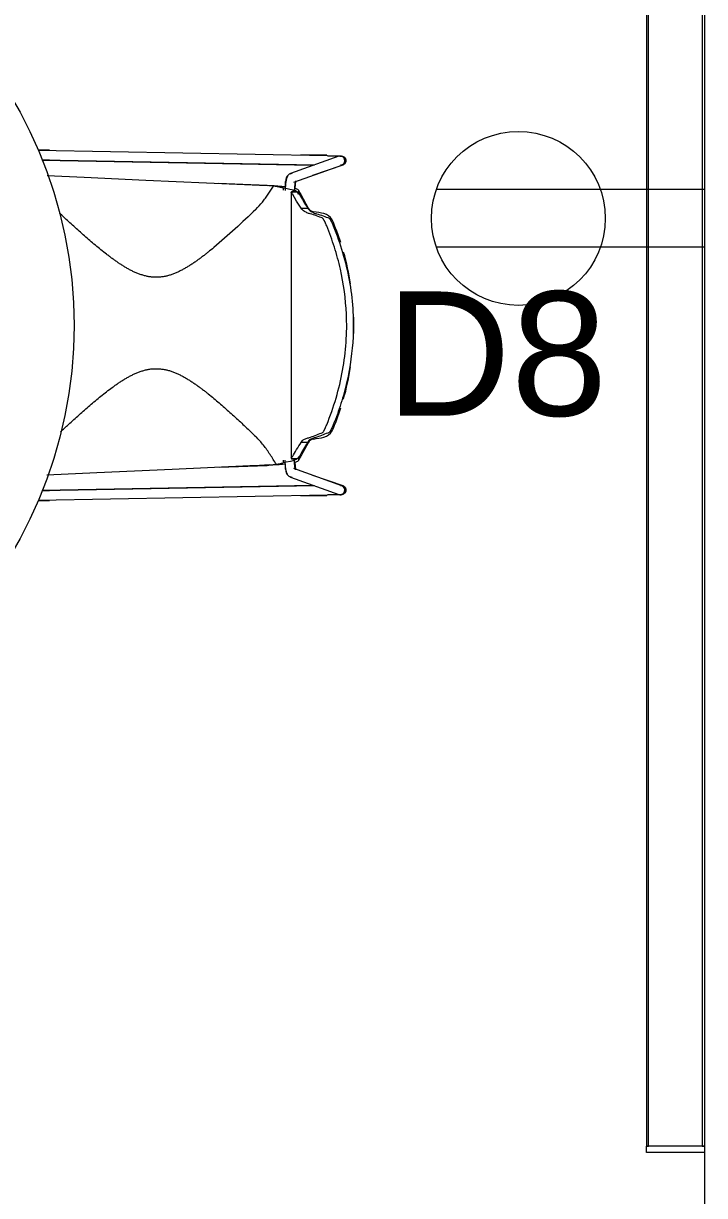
# Model space of a CAD drawing. Header units: inches. Extents: x 1135 to 11974, y 1600 to 2477.
# Drawn here: x 1408 to 1449.2, y 2028.1 to 2098.9 of the extents above; entities that cross this region are included whole.
import ezdxf

# ---------------------------------------------------------------- set-up
doc = ezdxf.new("R2010")
doc.units = ezdxf.units.IN
doc.header["$MEASUREMENT"] = 0
for name, color, linetype, lineweight in [('A-ANNO-NOTE', 4, 'Continuous', 9), ('A-WALL', 47, 'Continuous', 13), ('E-LITE-EQPM', 4, 'Continuous', 9), ('E-LITE-EQPM-IDEN', 8, 'Continuous', 9), ('I-FURN', 47, 'Continuous', 9)]:
    doc.layers.add(name, color=color, linetype=linetype, lineweight=lineweight)
doc.styles.add('Arial_2', font='arial.ttf', dxfattribs={"height": 7.5})

# ---------------------------------------------------------------- blocks, each defined once
blk = doc.blocks.new('Combo - Work Table Chairs - Seats 5 - 4-6 Diameter - Combo - Work Table Chairs - Seats 5 - 4-6 Diameter-4124620-MEZ - Tel_Data_Elec Plan')
at = {"layer": 'I-FURN'}
for p, q in [((-10.49, -23.743), (-10.49, -24.428)), ((-10.473, -23.751), (-10.151, -41.227)), ((-9.605, -40.463), (-9.908, -23.977)), ((-9.905, -24.372), (-9.905, -23.978)), ((-9.878, -23.987), (-9.878, -24.428)), ((-9.871, -23.99), (-9.871, -24.428)), ((-9.857, -23.994), (-9.557, -40.328)), ((9.724, -40.328), (10.024, -23.994)), ((10.075, -23.977), (9.772, -40.463)), ((10.038, -24.428), (10.038, -23.99)), ((10.045, -24.428), (10.045, -23.987)), ((10.071, -23.978), (10.071, -24.372)), ((10.318, -41.227), (10.639, -23.751)), ((10.657, -24.428), (10.657, -23.743)), ((-10.456, -24.428), (-10.49, -24.428)), ((-9.878, -24.428), (-9.905, -24.428)), ((-9.871, -24.428), (-9.878, -24.428)), ((10.045, -24.428), (10.038, -24.428)), ((10.071, -24.428), (10.045, -24.428)), ((10.657, -24.428), (10.623, -24.428)), ((8.532, -37.578), (8.651, -34.645)), ((-8.482, -34.691), (-8.365, -37.578)), ((-8.365, -37.578), (-8.345, -37.684)), ((8.509, -37.701), (8.532, -37.578)), ((-8.604, -38.691), (-8.276, -38.691)), ((-8.058, -38.547), (-8.216, -38.547)), ((8.375, -38.547), (8.235, -38.547)), ((8.443, -38.691), (8.771, -38.691)), ((-10.195, -39.605), (-10.195, -41.182)), ((-9.083, -38.998), (-10.122, -41.908)), ((-9.609, -39.605), (-9.583, -39.605)), ((-9.609, -40.423), (-9.609, -39.605)), ((-9.595, -42.097), (-8.555, -39.187)), ((-9.583, -39.605), (-9.576, -39.605)), ((-9.583, -39.605), (-9.583, -40.402)), ((-9.576, -39.605), (-9.576, -40.382)), ((-9.099, -39.089), (-9.077, -39.028)), ((-8.193, -39.247), (-8.6, -39.297)), ((-8.055, -39.233), (-7.982, -39.233)), ((-7.982, -39.098), (-7.982, -39.321)), ((-7.96, -39.392), (-7.982, -39.321)), ((-7.982, -39.321), (-7.978, -39.353)), ((-7.975, -39.331), (-7.974, -39.108)), ((-7.94, -39.42), (-7.96, -39.392)), ((8.073, -39.026), (-7.909, -39.026)), ((-6.997, -40.057), (-7.808, -39.608)), ((7.975, -39.608), (7.164, -40.057)), ((7.995, -39.446), (8.056, -39.446)), ((8.137, -39.404), (8.114, -39.436)), ((8.157, -39.107), (8.141, -39.127)), ((8.157, -39.345), (8.157, -39.109)), ((8.157, -39.233), (8.222, -39.233)), ((8.767, -39.297), (8.36, -39.247)), ((8.722, -39.187), (9.76, -42.091)), ((9.244, -39.028), (9.266, -39.089)), ((10.287, -41.903), (9.249, -38.998)), ((9.743, -39.605), (9.75, -39.605)), ((9.743, -40.382), (9.743, -39.605)), ((9.75, -39.605), (9.776, -39.605)), ((9.75, -40.402), (9.75, -39.605)), ((9.776, -39.605), (9.776, -40.423)), ((10.361, -41.182), (10.361, -39.605)), ((-8.958, -40.312), (-9.589, -42.143)), ((-6.981, -40.031), (-6.981, -39.64)), ((7.148, -39.637), (7.148, -40.041)), ((9.756, -42.143), (9.125, -40.312)), ((-10.161, -40.529), (-10.161, -41.182)), ((10.328, -41.182), (10.328, -40.529)), ((-10.161, -41.182), (-10.195, -41.182)), ((-10.148, -41.472), (-10.152, -41.227)), ((10.319, -41.227), (10.314, -41.472)), ((10.361, -41.182), (10.328, -41.182)), ((-10.137, -42.057), (-10.138, -42)), ((-10.137, -42.008), (-10.136, -42.042)), ((10.303, -42.042), (10.304, -42.008)), ((10.305, -42), (10.304, -42.057))]:
    blk.add_line(p, q, dxfattribs=at)
at = {"layer": 'I-FURN', "flags": 128}
for points in [[(-8.398, -36.533), (-8.612, -31.851), (-8.821, -27.302), (-8.959, -24.281)], [(9.126, -24.286), (9.023, -26.529), (8.852, -30.264)], [(8.852, -30.264), (8.685, -33.919), (8.517, -37.578)], [(-8.344, -37.707), (-8.371, -37.12), (-8.398, -36.533)], [(-8.365, -37.578), (-8.36, -37.578), (-8.348, -37.578)], [(8.518, -37.578), (8.528, -37.578), (8.532, -37.578)], [(-9.083, -38.998), (-9.06, -38.949), (-9.034, -38.909), (-9.007, -38.878), (-8.98, -38.854), (-8.955, -38.834), (-8.93, -38.818), (-8.907, -38.805), (-8.884, -38.793), (-8.861, -38.783), (-8.839, -38.774), (-8.816, -38.765), (-8.793, -38.758), (-8.77, -38.751), (-8.746, -38.744), (-8.723, -38.738), (-8.698, -38.732), (-8.673, -38.727), (-8.647, -38.722), (-8.621, -38.717), (-8.595, -38.712), (-8.567, -38.708), (-8.539, -38.704), (-8.511, -38.7), (-8.482, -38.696), (-8.453, -38.693), (-8.423, -38.69), (-8.392, -38.687), (-8.362, -38.685), (-8.331, -38.682), (-8.299, -38.68), (-8.267, -38.678), (-8.235, -38.677), (-8.203, -38.676), (-8.17, -38.675), (-8.138, -38.674), (-8.105, -38.673), (-8.072, -38.673), (-8.055, -38.673)], [(-8.188, -38.547), (-8.156, -38.725), (-8.105, -38.986), (-8.065, -39.152), (-7.999, -39.337), (-7.941, -39.413), (-7.938, -39.416)], [(8.124, -39.419), (8.195, -39.303), (8.236, -39.174), (8.287, -38.946), (8.317, -38.789), (8.357, -38.556)], [(9.249, -38.998), (9.227, -38.949), (9.201, -38.909), (9.174, -38.878), (9.147, -38.854), (9.122, -38.834), (9.097, -38.818), (9.074, -38.805), (9.051, -38.793), (9.028, -38.783), (9.005, -38.774), (8.983, -38.765), (8.96, -38.758), (8.937, -38.751), (8.913, -38.744), (8.889, -38.738), (8.865, -38.732), (8.84, -38.727), (8.814, -38.722), (8.788, -38.717), (8.761, -38.712), (8.734, -38.708), (8.706, -38.704), (8.678, -38.7), (8.649, -38.696), (8.62, -38.693), (8.59, -38.69), (8.559, -38.687), (8.529, -38.685), (8.497, -38.682), (8.466, -38.68), (8.434, -38.678), (8.402, -38.677), (8.37, -38.676), (8.337, -38.675), (8.305, -38.674), (8.272, -38.673), (8.239, -38.673), (8.222, -38.673)], [(-8.643, -39.299), (-8.642, -39.298), (-8.638, -39.297), (-8.632, -39.294), (-8.624, -39.292), (-8.615, -39.289), (-8.603, -39.286), (-8.591, -39.282), (-8.576, -39.279), (-8.561, -39.275), (-8.544, -39.272), (-8.526, -39.268), (-8.507, -39.265), (-8.487, -39.262), (-8.466, -39.259), (-8.444, -39.256), (-8.421, -39.253), (-8.397, -39.25), (-8.373, -39.248), (-8.348, -39.245), (-8.323, -39.243), (-8.296, -39.241), (-8.27, -39.239), (-8.243, -39.238), (-8.216, -39.237), (-8.188, -39.235), (-8.16, -39.234), (-8.132, -39.234), (-8.104, -39.233), (-8.075, -39.233), (-8.055, -39.233)], [(-7.982, -39.097), (-7.96, -39.047), (-7.909, -39.026)], [(-7.909, -39.026), (-7.928, -39.029), (-7.946, -39.036), (-7.961, -39.047), (-7.972, -39.062), (-7.979, -39.08), (-7.982, -39.098)], [(-7.785, -39.554), (-7.818, -39.535), (-7.851, -39.511), (-7.884, -39.484), (-7.917, -39.45), (-7.948, -39.407), (-7.975, -39.331)], [(-7.974, -39.108), (-7.958, -39.082), (-7.94, -39.078), (-7.922, -39.079), (-7.904, -39.082), (-7.886, -39.088)], [(7.148, -39.637), (7.576, -39.363), (8.011, -39.111)], [(8.02, -39.521), (8.005, -39.53), (7.99, -39.538)], [(8.011, -39.111), (8.015, -39.109), (8.02, -39.106)], [(8.053, -39.092), (8.071, -39.088), (8.088, -39.086), (8.107, -39.088), (8.126, -39.096), (8.141, -39.127)], [(8.157, -39.345), (8.127, -39.416), (8.056, -39.446)], [(8.056, -39.446), (8.082, -39.442), (8.106, -39.432)], [(8.073, -39.026), (8.132, -39.05), (8.157, -39.107)], [(8.157, -39.109), (8.154, -39.088), (8.145, -39.068), (8.132, -39.051), (8.115, -39.037), (8.095, -39.029), (8.073, -39.026)], [(8.124, -39.419), (8.127, -39.416), (8.143, -39.395), (8.153, -39.371), (8.157, -39.345)], [(8.141, -39.127), (8.142, -39.246), (8.143, -39.364)], [(8.81, -39.299), (8.809, -39.298), (8.805, -39.297), (8.799, -39.294), (8.791, -39.292), (8.782, -39.289), (8.77, -39.286), (8.757, -39.282), (8.743, -39.279), (8.728, -39.275), (8.711, -39.272), (8.693, -39.268), (8.674, -39.265), (8.654, -39.262), (8.632, -39.259), (8.611, -39.256), (8.588, -39.253), (8.564, -39.25), (8.54, -39.248), (8.515, -39.245), (8.489, -39.243), (8.463, -39.241), (8.437, -39.239), (8.41, -39.238), (8.382, -39.237), (8.355, -39.235), (8.327, -39.234), (8.299, -39.234), (8.27, -39.233), (8.242, -39.233), (8.222, -39.233)], [(-10.136, -42.061), (-10.136, -42.06), (-10.136, -42.058), (-10.136, -42.055), (-10.136, -42.05), (-10.136, -42.044), (-10.136, -42.037), (-10.137, -42.028), (-10.137, -42.018), (-10.137, -42.007), (-10.137, -41.995), (-10.137, -41.981), (-10.138, -41.966), (-10.138, -41.95), (-10.138, -41.933), (-10.139, -41.915), (-10.139, -41.896), (-10.139, -41.875), (-10.14, -41.854), (-10.14, -41.831), (-10.141, -41.808), (-10.141, -41.783), (-10.142, -41.758), (-10.142, -41.732), (-10.142, -41.705), (-10.143, -41.677), (-10.144, -41.649), (-10.144, -41.62), (-10.145, -41.59), (-10.145, -41.56), (-10.146, -41.529), (-10.146, -41.498), (-10.147, -41.466), (-10.147, -41.434), (-10.148, -41.401), (-10.149, -41.369), (-10.149, -41.336), (-10.15, -41.303), (-10.15, -41.269), (-10.151, -41.236), (-10.151, -41.227)], [(10.318, -41.227), (10.318, -41.26), (10.317, -41.294), (10.316, -41.327), (10.316, -41.36), (10.315, -41.393), (10.314, -41.425), (10.314, -41.457), (10.313, -41.489), (10.313, -41.521), (10.312, -41.552), (10.312, -41.582), (10.311, -41.612), (10.311, -41.641), (10.31, -41.67), (10.309, -41.698), (10.309, -41.725), (10.308, -41.751), (10.308, -41.777), (10.308, -41.801), (10.307, -41.825), (10.307, -41.848), (10.306, -41.87), (10.306, -41.89), (10.306, -41.91), (10.305, -41.928), (10.305, -41.946), (10.305, -41.962), (10.304, -41.977), (10.304, -41.991), (10.304, -42.004), (10.304, -42.015), (10.303, -42.026), (10.303, -42.035), (10.303, -42.042), (10.303, -42.048), (10.303, -42.053), (10.303, -42.057), (10.303, -42.06), (10.303, -42.061)], [(-10.136, -42.042), (-10.136, -42.049), (-10.136, -42.054), (-10.136, -42.057), (-10.136, -42.06), (-10.136, -42.061)], [(-9.576, -42.05), (-9.576, -42.062), (-9.577, -42.073), (-9.577, -42.084), (-9.579, -42.095), (-9.581, -42.106), (-9.583, -42.117), (-9.586, -42.128), (-9.589, -42.139), (-9.592, -42.149), (-9.596, -42.16), (-9.601, -42.17), (-9.605, -42.18), (-9.61, -42.19), (-9.616, -42.2), (-9.622, -42.209), (-9.628, -42.219), (-9.635, -42.227), (-9.642, -42.236), (-9.65, -42.245), (-9.657, -42.253), (-9.665, -42.26), (-9.674, -42.268), (-9.682, -42.275), (-9.691, -42.282), (-9.7, -42.288), (-9.71, -42.294), (-9.72, -42.3), (-9.729, -42.305), (-9.739, -42.31), (-9.75, -42.315), (-9.76, -42.319), (-9.771, -42.322), (-9.782, -42.325), (-9.792, -42.328), (-9.803, -42.33), (-9.814, -42.332), (-9.825, -42.334), (-9.837, -42.335), (-9.848, -42.335), (-9.859, -42.335), (-9.87, -42.335), (-9.881, -42.334), (-9.893, -42.333), (-9.904, -42.331), (-9.915, -42.329), (-9.925, -42.327), (-9.936, -42.324), (-9.947, -42.32), (-9.957, -42.316), (-9.968, -42.312), (-9.978, -42.307), (-9.988, -42.302), (-9.998, -42.297), (-10.007, -42.291), (-10.017, -42.285), (-10.026, -42.278), (-10.034, -42.271), (-10.043, -42.264), (-10.051, -42.256), (-10.059, -42.248), (-10.067, -42.24), (-10.074, -42.232), (-10.081, -42.223), (-10.087, -42.214), (-10.093, -42.204), (-10.099, -42.195), (-10.104, -42.185), (-10.109, -42.175), (-10.114, -42.164), (-10.118, -42.154), (-10.122, -42.144), (-10.125, -42.133), (-10.128, -42.122), (-10.13, -42.111), (-10.132, -42.1), (-10.134, -42.089), (-10.135, -42.078), (-10.136, -42.067), (-10.136, -42.061)], [(-9.577, -42.005), (-9.577, -42.015), (-9.577, -42.024), (-9.576, -42.032), (-9.576, -42.038), (-9.576, -42.043), (-9.576, -42.047), (-9.576, -42.049), (-9.576, -42.05)], [(-9.576, -42.05), (-9.576, -42.05), (-9.576, -42.048), (-9.576, -42.044), (-9.576, -42.04), (-9.576, -42.034), (-9.576, -42.032)], [(9.743, -42.05), (9.743, -42.05), (9.743, -42.048), (9.743, -42.044), (9.743, -42.04), (9.743, -42.034), (9.743, -42.026), (9.743, -42.018), (9.744, -42.008)], [(9.743, -42.032), (9.743, -42.038), (9.743, -42.043), (9.743, -42.047), (9.743, -42.049), (9.743, -42.05)], [(10.303, -42.061), (10.302, -42.072), (10.301, -42.083), (10.3, -42.094), (10.298, -42.105), (10.296, -42.116), (10.294, -42.127), (10.29, -42.138), (10.287, -42.148), (10.283, -42.159), (10.279, -42.169), (10.274, -42.179), (10.269, -42.189), (10.263, -42.199), (10.257, -42.209), (10.251, -42.218), (10.244, -42.227), (10.237, -42.236), (10.23, -42.244), (10.222, -42.252), (10.214, -42.26), (10.206, -42.267), (10.197, -42.275), (10.188, -42.281), (10.179, -42.288), (10.17, -42.294), (10.16, -42.3), (10.15, -42.305), (10.14, -42.31), (10.13, -42.314), (10.119, -42.318), (10.109, -42.322), (10.098, -42.325), (10.087, -42.328), (10.076, -42.33), (10.065, -42.332), (10.054, -42.334), (10.043, -42.335), (10.032, -42.335), (10.021, -42.335), (10.01, -42.335), (9.998, -42.334), (9.987, -42.333), (9.976, -42.332), (9.965, -42.329), (9.954, -42.327), (9.943, -42.324), (9.933, -42.321), (9.922, -42.317), (9.912, -42.313), (9.902, -42.308), (9.892, -42.303), (9.882, -42.297), (9.872, -42.292), (9.863, -42.285), (9.854, -42.279), (9.845, -42.272), (9.837, -42.265), (9.828, -42.257), (9.821, -42.249), (9.813, -42.241), (9.806, -42.232), (9.799, -42.223), (9.792, -42.214), (9.786, -42.205), (9.78, -42.195), (9.775, -42.186), (9.77, -42.176), (9.765, -42.165), (9.761, -42.155), (9.757, -42.144), (9.754, -42.134), (9.751, -42.123), (9.749, -42.112), (9.747, -42.101), (9.745, -42.09), (9.744, -42.079), (9.743, -42.068), (9.743, -42.056), (9.743, -42.05)], [(10.303, -42.061), (10.303, -42.06), (10.303, -42.058), (10.303, -42.055), (10.303, -42.05), (10.303, -42.044), (10.303, -42.042)]]:
    blk.add_lwpolyline(points, dxfattribs=at)
at = {"layer": 'I-FURN'}
blk.add_circle((0.083, 1.083), 27, dxfattribs=at)
for centre, radius, start, end in [((22.687, -36.066), 31.074, 183.41401, 184.85093), ((-22.52, -36.066), 31.074, 355.14907, 356.85626), ((-8.604, -39.191), 0.5, 90, 141.12837), ((8.771, -39.191), 0.5, 38.87163, 90), ((-8.604, -39.191), 0.5, 151.54084, 161), ((-7.041, -38.862), 1.215, 196.7092, 205.40595), ((-7.907, -39.273), 0.255, 205.40595, 231.41895), ((-8.12, -41.376), 1.904, 80.62776, 88.40663), ((-10.523, -44.507), 5.601, 61, 63.98648), ((8.286, -41.376), 1.904, 91.59337, 99.42106), ((10.69, -44.507), 5.601, 116.01352, 119), ((8.074, -39.273), 0.255, 308.58105, 334.59405), ((7.208, -38.862), 1.215, 334.59405, 343.2908), ((8.771, -39.191), 0.5, 19, 28.45916), ((-7.208, -40.438), 0.435, 6.85925, 61), ((7.375, -40.438), 0.435, 119, 173.14075), ((-1.782, -39.785), 5.03, 186.85925, 194.09559), ((-5.869, -40.811), 0.817, 194.09559, 238.80645), ((6.036, -40.811), 0.817, 301.21962, 345.90441), ((1.949, -39.785), 5.03, 345.90441, 353.14075), ((0.083, -26.613), 16.204, 246.83193, 252.11259), ((0.083, -26.613), 16.204, 287.97796, 293.1698), ((-9.855, -42.052), 0.282, 237.96994, 280.55653), ((-9.855, -42.052), 0.282, 327.16, 341), ((0.083, -26.613), 16.204, 254.06055, 261.13582), ((0.083, -26.613), 16.204, 278.88359, 285.85412), ((10.022, -42.052), 0.282, 199, 216.18813), ((10.022, -42.052), 0.282, 249.12826, 304.76806), ((0.083, -26.613), 16.204, 268.28464, 271.71444)]:
    blk.add_arc(centre, radius, start, end, dxfattribs=at)
for centre, major_axis, ratio, start_param, end_param in [((-9.859, -42.002), (-0.264, 0.094), 0.978271, 0.074441, 0.336241), ((-9.859, -42.002), (-0.264, 0.094), 0.978271, 0.336241, 3.141593), ((-9.857, -42.002), (0.28, 0.005), 0.978148, 3.403392, 6.021386), ((10.024, -42.002), (-0.28, 0.005), 0.978148, 0.261799, 3.141593), ((10.024, -41.997), (0.264, 0.094), 0.978271, 3.067151, 3.59075), ((10.024, -41.997), (0.264, 0.094), 0.978271, 3.852549, 5.946944), ((10.024, -41.997), (0.264, 0.094), 0.978271, 5.946944, 6.208744)]:
    blk.add_ellipse(centre, major_axis=major_axis, ratio=ratio, start_param=start_param, end_param=end_param, dxfattribs=at)
for points in [[(-6.34, -25.108), (-6.192, -25.266), (-6.045, -25.425), (-5.898, -25.584)], [(6.352, -25.584), (6.521, -25.401), (6.69, -25.219), (6.859, -25.038)], [(-8.344, -37.707), (-8.341, -37.777), (-8.331, -37.916), (-8.314, -38.055), (-8.303, -38.124)], [(-8.303, -38.124), (-8.301, -38.138), (-8.297, -38.167), (-8.292, -38.195), (-8.289, -38.21)], [(8.447, -38.21), (8.454, -38.169), (8.468, -38.086), (8.479, -38.003), (8.484, -37.961)], [(8.484, -37.961), (8.492, -37.897), (8.506, -37.77), (8.514, -37.642), (8.517, -37.578)], [(-8.289, -38.21), (-8.286, -38.227), (-8.281, -38.26), (-8.272, -38.304), (-8.267, -38.329), (-8.265, -38.34)], [(-8.265, -38.34), (-8.257, -38.376), (-8.242, -38.446), (-8.225, -38.514), (-8.216, -38.547)], [(8.375, -38.547), (8.384, -38.514), (8.4, -38.446), (8.415, -38.376), (8.422, -38.34)], [(8.422, -38.34), (8.425, -38.329), (8.43, -38.304), (8.438, -38.26), (8.444, -38.227), (8.447, -38.21)], [(-7.85, -39.106), (-7.704, -39.187), (-7.413, -39.358), (-7.125, -39.543), (-6.981, -39.64)], [(-6.981, -40.031), (-7.114, -39.944), (-7.381, -39.778), (-7.65, -39.626), (-7.785, -39.554)], [(7.99, -39.538), (7.848, -39.614), (7.565, -39.774), (7.286, -39.95), (7.148, -40.041)], [(-6.981, -39.64), (-6.935, -39.666), (-6.861, -39.716), (-6.823, -39.765), (-6.814, -39.788)], [(-6.814, -40.176), (-6.823, -40.153), (-6.861, -40.106), (-6.935, -40.057), (-6.981, -40.031)], [(-6.814, -39.788), (-6.785, -39.858), (-6.731, -39.997), (-6.684, -40.131), (-6.662, -40.197)], [(-6.662, -40.576), (-6.684, -40.511), (-6.731, -40.379), (-6.785, -40.244), (-6.814, -40.176)], [(-6.662, -40.197), (-6.619, -40.328), (-6.528, -40.584), (-6.428, -40.825), (-6.376, -40.941)], [(6.543, -40.94), (6.597, -40.819), (6.695, -40.571), (6.777, -40.308), (6.813, -40.173)], [(6.813, -40.173), (6.83, -40.111), (6.876, -39.984), (6.946, -39.852), (6.988, -39.784)], [(6.988, -40.186), (6.946, -40.252), (6.876, -40.383), (6.83, -40.508), (6.813, -40.569)], [(6.988, -39.784), (7.003, -39.76), (7.044, -39.712), (7.109, -39.662), (7.148, -39.637)], [(7.148, -40.041), (7.109, -40.066), (7.044, -40.115), (7.003, -40.163), (6.988, -40.186)], [(-6.376, -41.332), (-6.428, -41.21), (-6.528, -40.962), (-6.619, -40.706), (-6.662, -40.576)], [(6.813, -40.569), (6.777, -40.702), (6.695, -40.963), (6.597, -41.213), (6.543, -41.335)]]:
    blk.add_open_spline(points, degree=3, dxfattribs=at)
for points, knots in [([(-5.898, -25.584), (-5.703, -25.796), (-5.315, -26.224), (-4.743, -26.874), (-4.279, -27.428), (-3.92, -27.881), (-3.703, -28.17), (-3.535, -28.405), (-3.411, -28.583), (-3.291, -28.764), (-3.177, -28.948), (-3.068, -29.135), (-2.962, -29.326), (-2.88, -29.487), (-2.821, -29.618), (-2.78, -29.718), (-2.741, -29.819), (-2.692, -29.955), (-2.636, -30.128), (-2.582, -30.339), (-2.547, -30.551), (-2.531, -30.765), (-2.532, -30.984), (-2.55, -31.202), (-2.582, -31.415), (-2.631, -31.623), (-2.699, -31.829), (-2.765, -31.998), (-2.822, -32.131), (-2.865, -32.229), (-2.911, -32.326), (-2.976, -32.455), (-3.063, -32.612), (-3.175, -32.798), (-3.289, -32.981), (-3.407, -33.161), (-3.531, -33.338), (-3.658, -33.512), (-3.787, -33.685), (-3.917, -33.856), (-4.096, -34.081), (-4.414, -34.47), (-4.881, -35.013), (-5.456, -35.651), (-6.04, -36.279), (-6.433, -36.693), (-6.631, -36.898)], [-1, -1, -1, -1, -0.9375, -0.875, -0.8125, -0.78125, -0.75, -0.734375, -0.71875, -0.703125, -0.6875, -0.671875, -0.65625, -0.640625, -0.632812, -0.625, -0.617188, -0.609375, -0.59375, -0.578125, -0.5625, -0.546875, -0.53125, -0.515625, -0.5, -0.484375, -0.46875, -0.453125, -0.445312, -0.4375, -0.429688, -0.421875, -0.40625, -0.390625, -0.375, -0.359375, -0.34375, -0.328125, -0.3125, -0.296875, -0.28125, -0.25, -0.1875, -0.125, -0.0625, 0, 0, 0, 0]), ([(7.085, -36.898), (6.69, -36.488), (5.906, -35.656), (5.049, -34.692), (4.55, -34.081), (4.372, -33.856), (4.241, -33.685), (4.112, -33.512), (3.985, -33.338), (3.861, -33.161), (3.743, -32.981), (3.629, -32.798), (3.517, -32.612), (3.43, -32.455), (3.365, -32.326), (3.319, -32.229), (3.276, -32.131), (3.219, -31.998), (3.153, -31.829), (3.085, -31.623), (3.036, -31.415), (3.004, -31.202), (2.987, -30.984), (2.986, -30.765), (3.001, -30.551), (3.036, -30.339), (3.09, -30.128), (3.157, -29.921), (3.22, -29.751), (3.275, -29.618), (3.334, -29.487), (3.416, -29.326), (3.522, -29.135), (3.631, -28.948), (3.745, -28.764), (3.865, -28.583), (3.989, -28.405), (4.115, -28.229), (4.244, -28.054), (4.419, -27.825), (4.733, -27.428), (5.197, -26.874), (5.769, -26.224), (6.157, -25.796), (6.352, -25.584)], [-1, -1, -1, -1, -0.875, -0.75, -0.71875, -0.703125, -0.6875, -0.671875, -0.65625, -0.640625, -0.625, -0.609375, -0.59375, -0.578125, -0.570312, -0.5625, -0.554688, -0.546875, -0.53125, -0.515625, -0.5, -0.484375, -0.46875, -0.453125, -0.4375, -0.421875, -0.40625, -0.390625, -0.375, -0.367188, -0.359375, -0.34375, -0.328125, -0.3125, -0.296875, -0.28125, -0.265625, -0.25, -0.234375, -0.21875, -0.1875, -0.125, -0.0625, 0, 0, 0, 0]), ([(-8.303, -38.124), (-8.104, -38.009), (-7.811, -37.827), (-7.427, -37.569), (-7.056, -37.294), (-6.797, -37.062), (-6.631, -36.898)], [0, 0, 0, 0, 0.333333, 0.5, 0.666667, 1, 1, 1, 1]), ([(7.085, -36.898), (7.225, -37.038), (7.442, -37.236), (7.753, -37.475), (8.072, -37.7), (8.317, -37.86), (8.484, -37.961)], [0, 0, 0, 0, 0.333333, 0.5, 0.666667, 1, 1, 1, 1]), ([(8.143, -39.364), (8.142, -39.369), (8.14, -39.378), (8.136, -39.391), (8.133, -39.4), (8.131, -39.407), (8.129, -39.412), (8.127, -39.417), (8.124, -39.422), (8.12, -39.428), (8.116, -39.434), (8.113, -39.438), (8.111, -39.441), (8.108, -39.444), (8.105, -39.448), (8.101, -39.452), (8.096, -39.457), (8.09, -39.464), (8.082, -39.472), (8.07, -39.483), (8.049, -39.501), (8.031, -39.513), (8.02, -39.521)], [-1, -1, -1, -1, -0.964286, -0.928571, -0.892857, -0.875, -0.857143, -0.839286, -0.821429, -0.785714, -0.75, -0.732143, -0.714286, -0.696429, -0.678571, -0.642857, -0.607143, -0.571429, -0.5, -0.428571, -0.285714, 0, 0, 0, 0]), ([(-6.376, -40.941), (-6.374, -40.947), (-6.359, -40.961), (-6.316, -40.989), (-6.27, -41.015), (-6.23, -41.037), (-6.185, -41.059), (-6.121, -41.091), (-6.032, -41.132), (-5.955, -41.164), (-5.916, -41.181)], [-1, -1, -1, -1, -0.833333, -0.666667, -0.583333, -0.5, -0.416667, -0.333333, -0.166667, 0, 0, 0, 0]), ([(6.083, -41.18), (6.122, -41.164), (6.199, -41.132), (6.288, -41.09), (6.352, -41.059), (6.397, -41.036), (6.437, -41.015), (6.483, -40.988), (6.526, -40.96), (6.541, -40.946), (6.543, -40.94)], [-1, -1, -1, -1, -0.833333, -0.666667, -0.583333, -0.5, -0.416667, -0.333333, -0.166667, 0, 0, 0, 0]), ([(-5.916, -41.575), (-5.955, -41.559), (-6.032, -41.526), (-6.121, -41.485), (-6.185, -41.453), (-6.23, -41.43), (-6.27, -41.408), (-6.316, -41.381), (-6.359, -41.353), (-6.374, -41.338), (-6.376, -41.332)], [-1, -1, -1, -1, -0.833333, -0.666667, -0.583333, -0.5, -0.416667, -0.333333, -0.166667, 0, 0, 0, 0]), ([(-5.916, -41.181), (-5.388, -41.396), (-4.313, -41.772), (-2.646, -42.17), (-0.945, -42.383), (1.113, -42.406), (3.042, -42.142), (4.805, -41.662), (5.661, -41.353), (6.083, -41.18)], [-1, -1, -1, -1, -0.861111, -0.722222, -0.583333, -0.444444, -0.222222, -0.111111, 0, 0, 0, 0]), ([(6.083, -41.577), (5.555, -41.793), (4.481, -42.17), (2.814, -42.568), (1.112, -42.78), (-0.946, -42.804), (-2.876, -42.539), (-4.638, -42.058), (-5.494, -41.748), (-5.916, -41.575)], [-1, -1, -1, -1, -0.861111, -0.722222, -0.583333, -0.444444, -0.222222, -0.111111, 0, 0, 0, 0]), ([(6.543, -41.335), (6.541, -41.341), (6.526, -41.356), (6.483, -41.384), (6.437, -41.411), (6.397, -41.432), (6.352, -41.455), (6.288, -41.487), (6.199, -41.528), (6.122, -41.561), (6.083, -41.577)], [-1, -1, -1, -1, -0.833333, -0.666667, -0.583333, -0.5, -0.416667, -0.333333, -0.166667, 0, 0, 0, 0])]:
    blk.add_open_spline(points, degree=3, knots=knots, dxfattribs=at)
blk = doc.blocks.new('a-light Accolade D3 - Wall Mount - 8_-0_-V6-REFLECTED CEILING PLAN - MEZZANINE')
at = {"layer": 'E-LITE-EQPM'}
for p, q in [((-48.003, 3.5), (-47.625, 3.5)), ((-48.003, 0), (-48.003, 3.5)), ((47.625, 3.5), (-47.625, 3.5)), ((-47.625, 3.383), (-47.625, 3.5)), ((-47.625, 3.5), (-47.625, 3.383)), ((-47.625, 0.145), (-47.625, 3.383)), ((-47.625, 3.383), (47.625, 3.383)), ((-47.625, 0), (-47.625, 0.145)), ((47.625, 0.145), (-47.625, 0.145)), ((-47.625, 0.145), (-47.625, 0)), ((-47.503, 0.134), (47.497, 0.134))]:
    blk.add_line(p, q, dxfattribs=at)

msp = doc.modelspace()

# ---------------------------------------------------------------- linework, layer by layer
at = {"layer": 'A-ANNO-NOTE'}
for p, q in [((1449.177, 2088.848), (1432.979, 2088.848)), ((1449.177, 2085.364), (1432.979, 2085.364))]:
    msp.add_line(p, q, dxfattribs=at)
msp.add_circle((1437.931, 2087.106), 5.25, dxfattribs=at)
at = {"layer": 'A-WALL'}
msp.add_line((1449.177, 2160.57), (1449.177, 2016.57), dxfattribs=at)

# ---------------------------------------------------------------- block references
at = {"layer": 'E-LITE-EQPM', "rotation": 90}
msp.add_blockref('a-light Accolade D3 - Wall Mount - 8_-0_-V6-REFLECTED CEILING PLAN - MEZZANINE', (1449.177, 2078.745), dxfattribs=at)
at = {"layer": 'I-FURN', "rotation": 89.99999999999993}
msp.add_blockref('Combo - Work Table Chairs - Seats 5 - 4-6 Diameter - Combo - Work Table Chairs - Seats 5 - 4-6 Diameter-4124620-MEZ - Tel_Data_Elec Plan', (1385.177, 2080.57), dxfattribs=at)

# ---------------------------------------------------------------- texts
at = {"layer": 'E-LITE-EQPM-IDEN', "insert": (1429.915, 2082.698), "char_height": 7.5, "width": 16.665, "attachment_point": 1, "style": 'Arial_2'}
msp.add_mtext('D8', dxfattribs=at)

doc.saveas('drawing.dxf')
